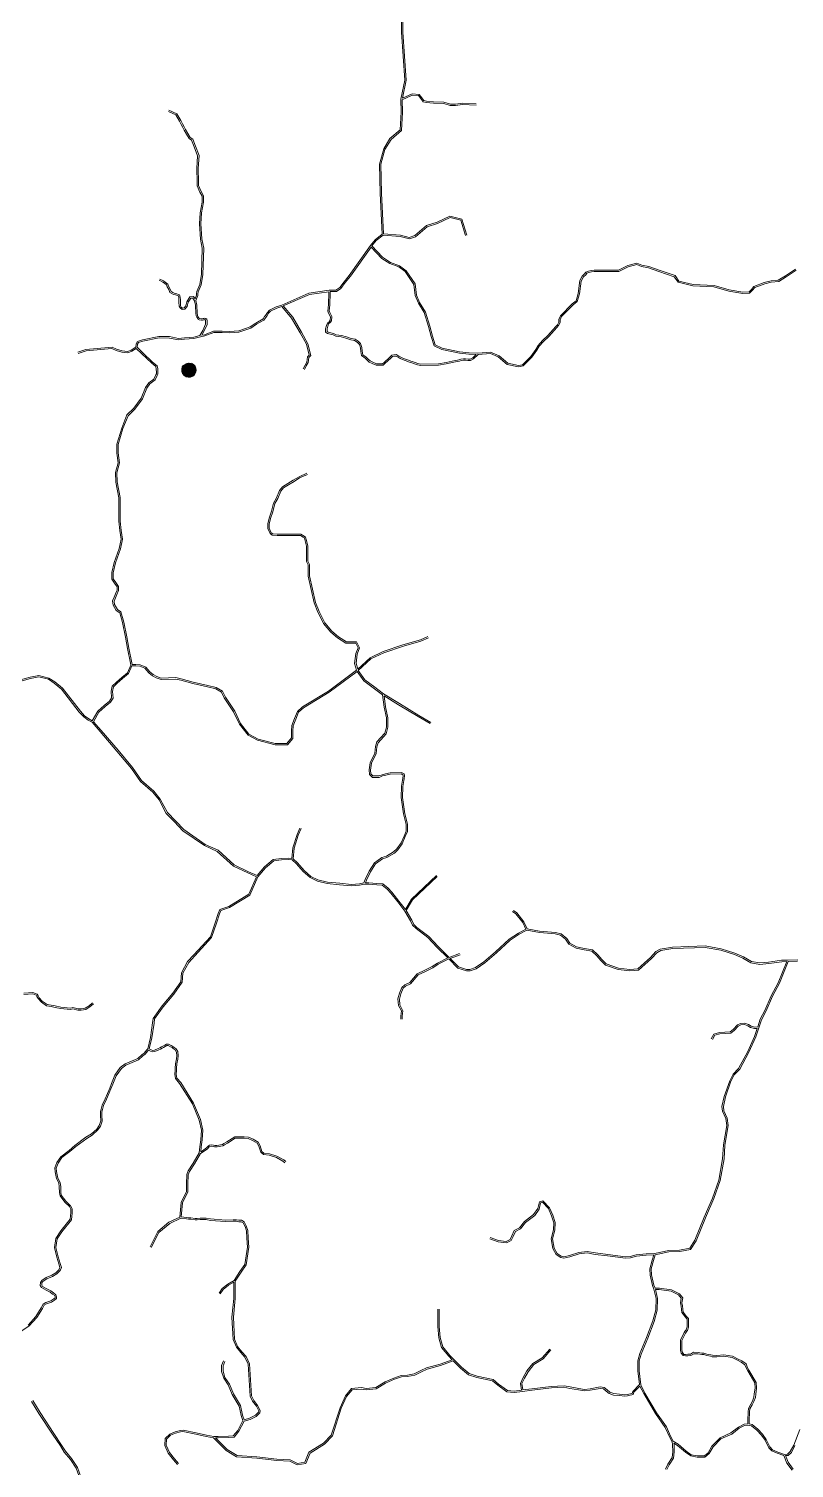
# Model space of a CAD drawing. Header units: millimetres. Extents: x 617885 to 663705, y 7172943 to 7234736.
# Drawn here: x 627026 to 630358, y 7206812 to 7213076 of the extents above; entities that cross this region are included whole.
import ezdxf
from ezdxf.enums import TextEntityAlignment as Align

# ---------------------------------------------------------------- set-up
doc = ezdxf.new("R2010")
doc.units = ezdxf.units.MM
doc.layers.add('Equipamentos Públicos', color=171, linetype='Continuous')
doc.layers.add('VIAS', color=7, linetype='Continuous', lineweight=5)
doc.styles.get("Standard").update_dxf_attribs({"font": 'arial.ttf'})

msp = doc.modelspace()

# ---------------------------------------------------------------- hatches: boundary and pattern name
at = {"layer": 'Equipamentos Públicos', "true_color": 0xb3b3ff}
h = msp.add_hatch(color=151, dxfattribs=at)
edge = h.paths.add_edge_path()
edge.add_arc((627723.2, 7211590.8), 31.7, 0, 360)

# ---------------------------------------------------------------- linework, layer by layer
at = {"layer": 'Equipamentos Públicos', "color": 7, "lineweight": 5, "true_color": 0xffffff}
msp.add_arc((627723.2, 7211590.8), 31.7, 136.95894, 68.77558, dxfattribs=at)
at = {"layer": 'VIAS', "color": 253}
for points in [[(628646.3, 7213174.1), (628648.6, 7213061), (628662.6, 7212852.7), (628646.1, 7212769), (628646, 7212768.4), (628647.3, 7212713.7), (628642.3, 7212636.1), (628598.2, 7212598.4), (628571, 7212553), (628552.9, 7212487.2), (628555.9, 7212360.3), (628564.7, 7212182.5), (628533.8, 7212158), (628513, 7212132.4), (628512.9, 7212132.2), (628421.3, 7212002.6), (628399.1, 7211975.1), (628380.7, 7211949.7), (628363.3, 7211938.1), (628334.5, 7211938), (628334.1, 7211937.9), (628245.6, 7211925.4), (628127.8, 7211873.4), (628103.1, 7211865.9), (628074.4, 7211851.3), (628064.6, 7211841.5), (628056.7, 7211828.5), (628052.6, 7211823.5), (628045.6, 7211812.9), (628014, 7211794.9), (627989.5, 7211778.6), (627939.7, 7211761.2), (627899.1, 7211758.9), (627867.4, 7211760), (627830.3, 7211760), (627791.2, 7211744.6), (627778.9, 7211742.3), (627789, 7211760.7), (627801.9, 7211789.2), (627801.9, 7211805.1), (627801.2, 7211812.8), (627796.4, 7211815.6), (627792.3, 7211816.4), (627788.5, 7211815.7), (627784.9, 7211814.5), (627781.5, 7211813.9), (627778.3, 7211813.4), (627769.7, 7211814.5), (627768, 7211815.5), (627766.4, 7211818.6), (627762.2, 7211824), (627760.2, 7211828.6), (627759.6, 7211838.3), (627759, 7211848.7), (627757.2, 7211860.8), (627757.2, 7211872.9), (627753.6, 7211893.5), (627761.3, 7211915.6), (627762.6, 7211922.6), (627763.1, 7211930.8), (627776.4, 7211960.9), (627783.8, 7212006.6), (627787.5, 7212121.5), (627780, 7212161.2), (627775.1, 7212227.6), (627777.6, 7212274.2), (627786.7, 7212320.9), (627786.7, 7212348.7), (627776.6, 7212367.5), (627764.8, 7212393.6), (627764.8, 7212410), (627763.6, 7212468.3), (627767.2, 7212523.6), (627751.1, 7212564.7), (627739.9, 7212594.8), (627728.7, 7212602.2), (627718.1, 7212619.9), (627708.4, 7212636.8), (627702.3, 7212649), (627695, 7212662.3), (627687.7, 7212677), (627670.1, 7212705.9), (627636.3, 7212720.9)], [(628714.9, 7213116), (628709.6, 7213126.4), (628673.7, 7213159.9), (628652.4, 7213170.5), (628654.6, 7213061.2), (628668.6, 7212852.3), (628653.1, 7212773.7), (628694.4, 7212793.1), (628725.9, 7212790.4), (628736.8, 7212775.3), (628746.3, 7212763.5), (628756.6, 7212761.2), (628788.2, 7212757.4), (628833.1, 7212756.1), (628861.2, 7212747.2), (628883.4, 7212747.2), (628914.1, 7212752.3), (628973, 7212749.8)], [(628972.8, 7212743.8), (628914.4, 7212746.3), (628883.9, 7212741.2), (628860.2, 7212741.2), (628832.1, 7212750.1), (628787.8, 7212751.4), (628755.6, 7212755.3), (628743, 7212758.1), (628732.1, 7212771.7), (628722.6, 7212784.7), (628695.5, 7212787), (628652, 7212766.5), (628653.3, 7212713.6), (628648.1, 7212633.2), (628602.9, 7212594.4), (628576.5, 7212550.6), (628558.9, 7212486.5), (628561.9, 7212360.6), (628570.7, 7212183.9), (628643.9, 7212178.2), (628682.4, 7212168.1), (628705.7, 7212175.9), (628757.2, 7212219.1), (628802.9, 7212233.6), (628859.3, 7212260.7), (628911.4, 7212247.7), (628932.5, 7212178.2)], [(627633.9, 7212715.4), (627665.9, 7212701.2), (627682.4, 7212674.1), (627689.7, 7212659.6), (627697, 7212646.2), (627703.1, 7212634), (627712.9, 7212616.9), (627724.2, 7212598), (627734.9, 7212590.9), (627745.5, 7212562.6), (627761.2, 7212522.6), (627757.6, 7212468.4), (627758.8, 7212410), (627758.8, 7212392.3), (627771.3, 7212364.9), (627780.7, 7212347.2), (627780.7, 7212321.5), (627771.6, 7212274.9), (627769.1, 7212227.6), (627774.1, 7212160.5), (627781.5, 7212121.1), (627777.8, 7212007.2), (627770.6, 7211962.6), (627757.2, 7211932.2), (627756.6, 7211923.4), (627755.5, 7211917.1), (627749.7, 7211900.4), (627743, 7211910.2), (627727.7, 7211909.4), (627713.8, 7211887.7), (627711.3, 7211876.4), (627709.7, 7211870.4), (627702.4, 7211861), (627695.8, 7211860.6), (627689.9, 7211865), (627686.9, 7211870.5), (627685.8, 7211886.6), (627685.8, 7211896.9), (627685.2, 7211907.6), (627682.2, 7211917.9), (627666.1, 7211923.3), (627659, 7211925), (627652.7, 7211927.9), (627645.4, 7211932.1), (627641.9, 7211943), (627634, 7211955.2), (627630.9, 7211964.6), (627620.4, 7211973.8), (627612.8, 7211978.8), (627596.3, 7211986.8)], [(628926.7, 7212176.5), (628906.6, 7212242.7), (628859.9, 7212254.4), (628805.1, 7212228), (628760.1, 7212213.7), (628708.7, 7212170.5), (628682.6, 7212161.8), (628642.8, 7212172.3), (628568.7, 7212178), (628538.1, 7212153.7), (628519.3, 7212130.7), (628565.9, 7212081.3), (628600.9, 7212059.3), (628639.2, 7212044.8), (628669.2, 7212023), (628707.8, 7211965.2), (628713.1, 7211916.3), (628727.3, 7211884), (628752.4, 7211843.1), (628772.3, 7211782.1), (628782.8, 7211738.8), (628795.6, 7211700.6), (628825.7, 7211685.6), (628901.2, 7211670.3), (628942.6, 7211665.3), (628981.2, 7211663.7), (629036.3, 7211668.3), (629072.9, 7211652.6), (629111.6, 7211620.7), (629157.8, 7211610.8), (629174.9, 7211613.9), (629211.2, 7211650.3), (629217.9, 7211660.2), (629233.1, 7211680.5), (629243.3, 7211697.5), (629262.2, 7211719.8), (629284.8, 7211740.7), (629320.2, 7211779.5), (629326.8, 7211787.7), (629333.1, 7211798.6), (629333.1, 7211810.3), (629340.3, 7211826.6), (629391.6, 7211879.5), (629408, 7211892.6), (629417.8, 7211923.6), (629424.6, 7211979.7), (629435.2, 7211999.2), (629445.5, 7212009.5), (629451.1, 7212016.9), (629462.2, 7212020.6), (629474.3, 7212024), (629486.5, 7212025.8), (629592.7, 7212025.8), (629633, 7212045.9), (629673.2, 7212056.4), (629694.2, 7212047.6), (629724.6, 7212040.9), (629770.5, 7212025.6), (629839.1, 7212001.6), (629855.9, 7211978.1), (629917.2, 7211963.2), (630008.7, 7211958.1), (630074.9, 7211939.4), (630133.6, 7211929.4), (630160.9, 7211931), (630171.9, 7211941.9), (630182.5, 7211954.3), (630227.4, 7211971.5), (630256.6, 7211978.4), (630288.2, 7211981.7), (630319.4, 7212000.9), (630362.8, 7212030.1)], [(628515.7, 7212125.8), (628539.5, 7212100.6), (628562.1, 7212076.7), (628598.2, 7212053.9), (628636.3, 7212039.5), (628664.8, 7212018.8), (628702, 7211963.1), (628707.3, 7211914.7), (628722, 7211881.2), (628746.9, 7211840.6), (628766.5, 7211780.5), (628777.1, 7211737.1), (628790.7, 7211696.3), (628823.7, 7211679.8), (628900.2, 7211664.4), (628942.1, 7211659.3), (628973.9, 7211658), (628958.9, 7211644.2), (628946.8, 7211638.4), (628937.9, 7211638.4), (628927.6, 7211639), (628917.7, 7211639), (628906.9, 7211638.4), (628898.6, 7211635.4), (628892.1, 7211633.8), (628882.4, 7211632.6), (628842.2, 7211623.5), (628809.4, 7211617.3), (628731.7, 7211616.7), (628719, 7211619.4), (628707.2, 7211623.4), (628695.1, 7211627.4), (628688.5, 7211629.6), (628678.7, 7211634.2), (628666, 7211637.7), (628654.8, 7211642.1), (628645.3, 7211646.6), (628636.2, 7211651.7), (628625.1, 7211657.9), (628615.6, 7211657.2), (628606.3, 7211655.9), (628597.7, 7211646.1), (628572.4, 7211623.1), (628565.9, 7211618), (628539.8, 7211618), (628522.9, 7211625), (628511.6, 7211630.7), (628503.2, 7211637.7), (628494.4, 7211646.5), (628480.5, 7211657.6), (628477.8, 7211672.4), (628476.4, 7211688.7), (628470.2, 7211705.8), (628459.2, 7211716.7), (628446.7, 7211724.5), (628428.8, 7211727.5), (628408.5, 7211734.7), (628387.7, 7211740.7), (628364.6, 7211743.6), (628353.1, 7211749.3), (628328.5, 7211755.1), (628324.3, 7211758.2), (628324.3, 7211769.5), (628327.1, 7211782.1), (628331.1, 7211791.4), (628338.3, 7211797.1), (628343.3, 7211805.4), (628344.9, 7211823), (628335.8, 7211841.2), (628333.2, 7211847.7), (628336, 7211874.9), (628336, 7211885.2), (628337.5, 7211915.9), (628337.5, 7211932), (628365.2, 7211932.1), (628385, 7211945.3), (628403.8, 7211971.5), (628426.1, 7211999), (628515.7, 7212125.8)], [(628225.8, 7211593.5), (628233.9, 7211609.6), (628242.3, 7211623.6), (628245, 7211644.8), (628253.6, 7211653.4), (628240.7, 7211705.3), (628213, 7211755.4), (628174.7, 7211820.2), (628133.7, 7211869.5), (628247.3, 7211919.5), (628331.5, 7211931.5), (628331.5, 7211916), (628330, 7211885.4), (628330, 7211875.2), (628327.1, 7211846.9), (628330.3, 7211838.8), (628338.7, 7211821.9), (628337.4, 7211807.4), (628333.7, 7211801.1), (628326.2, 7211795.1), (628321.4, 7211783.9), (628318.3, 7211770.2), (628318.3, 7211755.2), (628325.9, 7211749.6), (628351, 7211743.7), (628362.9, 7211737.7), (628386.5, 7211734.8), (628406.7, 7211729), (628427.3, 7211721.7), (628444.5, 7211718.8), (628455.4, 7211712), (628465, 7211702.5), (628470.5, 7211687.4), (628471.9, 7211671.6), (628475, 7211654.3), (628490.4, 7211642), (628499.2, 7211633.2), (628508.3, 7211625.6), (628520.4, 7211619.6), (628538.6, 7211612), (628568, 7211612), (628576.2, 7211618.6), (628602, 7211641.9), (628609.4, 7211650.3), (628616.2, 7211651.3), (628623.8, 7211651.8), (628633.3, 7211646.5), (628642.5, 7211641.3), (628652.4, 7211636.6), (628664.1, 7211632), (628676.6, 7211628.6), (628686.2, 7211624), (628693.2, 7211621.7), (628705.3, 7211617.7), (628717.4, 7211613.6), (628731.1, 7211610.7), (628810, 7211611.3), (628843.5, 7211617.6), (628883.4, 7211626.7), (628893.1, 7211627.9), (628900.3, 7211629.7), (628908.1, 7211632.4), (628917.8, 7211633), (628927.4, 7211633), (628937.7, 7211632.4), (628948.2, 7211632.4), (628962.3, 7211639.2), (628982.6, 7211657.8), (629035.3, 7211662.2), (629069.8, 7211647.5), (629109, 7211615.1), (629157.7, 7211604.7), (629177.8, 7211608.4), (629215.9, 7211646.4), (629222.8, 7211656.8), (629238.1, 7211677.1), (629248.2, 7211694), (629266.5, 7211715.6), (629289.1, 7211736.5), (629324.8, 7211775.6), (629331.8, 7211784.3), (629339.1, 7211797), (629339.1, 7211809), (629345.4, 7211823.2), (629395.7, 7211875.1), (629413.1, 7211889.1), (629423.7, 7211922.3), (629430.4, 7211977.9), (629440.1, 7211995.6), (629450.1, 7212005.6), (629454.7, 7212011.8), (629463.9, 7212014.8), (629475.5, 7212018.2), (629487, 7212019.8), (629594.1, 7212019.8), (629635.1, 7212040.3), (629672.8, 7212050.1), (629692.4, 7212041.9), (629723, 7212035.1), (629768.5, 7212019.9), (629835.3, 7211996.6), (629852.3, 7211972.8), (629916.3, 7211957.2), (630007.7, 7211952.1), (630073.6, 7211933.6), (630133.3, 7211923.4), (630163.6, 7211925.1), (630176.3, 7211937.9), (630186.1, 7211949.2), (630229.2, 7211965.8), (630257.6, 7211972.5), (630290.2, 7211975.9), (630322.6, 7211995.8), (630366.2, 7212025.1)], [(627593.7, 7211981.4), (627609.9, 7211973.6), (627616.8, 7211969), (627625.7, 7211961.2), (627628.6, 7211952.5), (627636.4, 7211940.5), (627640.3, 7211928), (627650, 7211922.5), (627657, 7211919.3), (627664.4, 7211917.5), (627677.3, 7211913.2), (627679.2, 7211906.6), (627679.8, 7211896.7), (627679.8, 7211886.4), (627681, 7211868.7), (627685.3, 7211860.9), (627694, 7211854.4), (627705.5, 7211855.2), (627715.2, 7211867.6), (627717.2, 7211874.9), (627719.5, 7211885.4), (627731.1, 7211903.6), (627739.9, 7211904), (627747.7, 7211892.6), (627751.2, 7211872.4), (627751.2, 7211860.3), (627753, 7211848.1), (627753.6, 7211838), (627754.2, 7211827.2), (627757, 7211820.9), (627761.3, 7211815.4), (627763.4, 7211811.3), (627767.7, 7211808.7), (627778.4, 7211807.3), (627782.5, 7211808), (627786.4, 7211808.6), (627790, 7211809.9), (627792.3, 7211810.3), (627794.2, 7211809.9), (627795.5, 7211809.2), (627795.9, 7211804.8), (627795.9, 7211790.5), (627783.7, 7211763.4), (627771.2, 7211740.8), (627744, 7211734.2), (627703.4, 7211730.4), (627677.5, 7211727.9), (627639.3, 7211736.1), (627592.7, 7211736.8), (627521.6, 7211722.3), (627499.9, 7211715.1), (627493.5, 7211704.7), (627491.5, 7211690.4), (627472.1, 7211677.7), (627456.5, 7211672.1), (627432, 7211674), (627408.6, 7211681.5), (627388.9, 7211690), (627323.5, 7211685.1), (627274.1, 7211680.8), (627239, 7211668)], [(628236.5, 7211141.9), (628202.3, 7211126.7), (628177.6, 7211111.5), (628153.1, 7211096.5), (628130, 7211083), (628118.1, 7211067.1), (628104.8, 7211034.9), (628091.5, 7211012.1), (628082, 7210976), (628072.5, 7210945.8), (628066.8, 7210920.8), (628066.8, 7210901), (628076.8, 7210878.9), (628085.6, 7210872.3), (628107.4, 7210870.3), (628208.6, 7210870.3), (628221, 7210863.2), (628225.7, 7210860.1), (628229.1, 7210848.1), (628234.7, 7210824), (628234.7, 7210757.6), (628242.3, 7210742.5), (628242.3, 7210693.9), (628269, 7210577.3), (628284.2, 7210537.4), (628295.6, 7210514.6), (628309, 7210487.9), (628341.4, 7210449.8), (628370.1, 7210425), (628406.8, 7210401.8), (628449.2, 7210401.8), (628459.2, 7210381.9), (628450.1, 7210356.5), (628444.3, 7210314.1), (628452.7, 7210284.3), (628330.2, 7210194), (628217.9, 7210124.9), (628195.6, 7210104.9), (628182.4, 7210074), (628171.4, 7210043.3), (628169.2, 7210019.1), (628169.2, 7209989.9), (628149.2, 7209965.9), (628099.2, 7209965.9), (628024.4, 7209985.1), (627984.2, 7210006.2), (627948.1, 7210052.9), (627922.3, 7210106.7), (627882.4, 7210166.5), (627870, 7210193.5), (627841.7, 7210209.2), (627805.2, 7210217.6), (627742.1, 7210231.8), (627689.4, 7210246.9), (627665.6, 7210252.2), (627602.5, 7210250.3), (627583.3, 7210256.6), (627567.6, 7210265.4), (627553, 7210276.8), (627535.4, 7210297.7), (627511.4, 7210307.9), (627492.5, 7210310), (627476.1, 7210309.5), (627475.4, 7210316.3), (627461.8, 7210380), (627453.4, 7210430.1), (627439.8, 7210493.9), (627427.4, 7210538), (627411.7, 7210548.8), (627399.3, 7210570.2), (627397.1, 7210585.3), (627403.9, 7210599.9), (627409.8, 7210614.1), (627417.2, 7210631.2), (627417.2, 7210649.3), (627404.8, 7210666.7), (627393.5, 7210682.4), (627393.5, 7210708.3), (627404, 7210751.5), (627425.5, 7210812.5), (627433.9, 7210854.6), (627427.9, 7210892.8), (627424.4, 7210932.8), (627424.3, 7211035.8), (627410.9, 7211104.1), (627409.6, 7211143.6), (627421.7, 7211186.6), (627414.9, 7211229.9), (627414.9, 7211266.7), (627436.2, 7211335.7), (627458.4, 7211392), (627488, 7211421), (627520.8, 7211465), (627539.8, 7211511.9), (627553, 7211531), (627575.7, 7211547.4), (627585, 7211567.1), (627587.2, 7211573.3), (627588.4, 7211581.8), (627587.3, 7211595.4), (627584.4, 7211609.7), (627565.3, 7211624.9), (627522.4, 7211665.7), (627497.5, 7211689.7), (627499.3, 7211702.6), (627503.8, 7211710.1), (627523.2, 7211716.5), (627593.3, 7211730.8), (627638.6, 7211730.1), (627677.1, 7211721.9), (627703.9, 7211724.4), (627745, 7211728.2), (627773.8, 7211735.3), (627792.9, 7211738.9), (627831.4, 7211754), (627867.3, 7211754), (627899.1, 7211752.9), (627940.9, 7211755.2), (627992.2, 7211773.1), (628017.2, 7211789.8), (628049.8, 7211808.4), (628057.4, 7211819.9), (628061.6, 7211825), (628069.4, 7211837.8), (628078, 7211846.4), (628105.4, 7211860.3), (628127.8, 7211867.1), (628169.8, 7211816.7), (628207.7, 7211752.4), (628235.1, 7211703), (628246.9, 7211655.3), (628239.3, 7211647.6), (628236.5, 7211625.6), (628228.7, 7211612.5), (628220.5, 7211596.1)], [(626964.7, 7210234.8), (627032.6, 7210254.9), (627070.3, 7210261.3), (627113.7, 7210250.4), (627140, 7210233.5), (627172.7, 7210206.5), (627250.7, 7210106.4), (627269.4, 7210086), (627287.8, 7210072.5), (627302.5, 7210064.2), (627326.7, 7210105.8), (627354, 7210130.6), (627376.8, 7210149.8), (627386.9, 7210164.4), (627384.5, 7210192.9), (627389.7, 7210214.8), (627407.4, 7210232.5), (627430.6, 7210253.2), (627455.6, 7210273.5), (627470.4, 7210306.9), (627469.4, 7210315.4), (627455.9, 7210378.9), (627447.5, 7210429), (627434, 7210492.5), (627422.2, 7210534.3), (627407.2, 7210544.7), (627393.5, 7210568.2), (627391, 7210586.2), (627398.4, 7210602.3), (627404.3, 7210616.5), (627411.2, 7210632.5), (627411.2, 7210647.4), (627399.9, 7210663.2), (627387.5, 7210680.5), (627387.5, 7210709), (627398.3, 7210753.2), (627419.7, 7210814.1), (627427.8, 7210854.7), (627421.9, 7210892.1), (627418.4, 7210932.5), (627418.3, 7211035.3), (627404.9, 7211103.5), (627403.6, 7211144.3), (627415.6, 7211187), (627408.9, 7211229.4), (627408.9, 7211267.6), (627430.5, 7211337.7), (627453.3, 7211395.4), (627483.5, 7211425), (627515.6, 7211467.9), (627534.5, 7211514.7), (627548.6, 7211535.3), (627570.9, 7211551.4), (627579.4, 7211569.4), (627581.4, 7211574.7), (627582.3, 7211581.9), (627581.3, 7211594.5), (627579, 7211606.4), (627561.4, 7211620.4), (627518.3, 7211661.3), (627494, 7211684.8), (627474.8, 7211672.3), (627457.3, 7211666), (627430.8, 7211668.1), (627406.5, 7211675.8), (627387.9, 7211683.9), (627324, 7211679.1), (627275.4, 7211674.9), (627241.1, 7211662.4)], [(628238.9, 7211136.4), (628205.1, 7211121.4), (628180.8, 7211106.4), (628156.2, 7211091.3), (628134.1, 7211078.4), (628123.4, 7211064.1), (628110.2, 7211032.2), (628097.1, 7211009.8), (628087.8, 7210974.3), (628078.3, 7210944.2), (628072.8, 7210920.1), (628072.8, 7210902.3), (628081.6, 7210882.8), (628087.9, 7210878.1), (628107.7, 7210876.3), (628210.2, 7210876.3), (628224.2, 7210868.3), (628230.9, 7210863.9), (628235, 7210849.6), (628240.7, 7210824.7), (628240.7, 7210759), (628248.3, 7210744), (628248.3, 7210694.6), (628274.7, 7210579.1), (628289.7, 7210539.8), (628301, 7210517.3), (628314, 7210491.3), (628345.7, 7210454), (628373.6, 7210429.8), (628408.6, 7210407.8), (628452.9, 7210407.8), (628465.7, 7210382.3), (628455.9, 7210355), (628450.4, 7210314.5), (628457.7, 7210288.6), (628511.8, 7210338.5), (628569, 7210365.7), (628654.6, 7210395.4), (628730.7, 7210416.7), (628763, 7210430.6)], [(628765.3, 7210425.1), (628732.7, 7210411.1), (628656.4, 7210389.7), (628571.3, 7210360.1), (628515.2, 7210333.5), (628460.1, 7210282.7), (628488.7, 7210242.6), (628532, 7210210.4), (628570.7, 7210181.5), (628639.1, 7210139.3), (628724.4, 7210088), (628775.8, 7210057.6)], [(628211.5, 7209595.3), (628199.3, 7209567.2), (628181.1, 7209510.4), (628177.5, 7209463.3), (628195.6, 7209445.9), (628225.4, 7209413.1), (628254, 7209386.8), (628284.6, 7209371.8), (628326.1, 7209362.1), (628379.3, 7209357.1), (628430.8, 7209351.9), (628465, 7209355), (628484.5, 7209359), (628489.9, 7209373.5), (628507.6, 7209410), (628530.2, 7209445.6), (628562.6, 7209469.6), (628582.6, 7209475.5), (628613.6, 7209493.8), (628628.3, 7209507.4), (628646.6, 7209532.6), (628659.3, 7209562.6), (628668.5, 7209584.2), (628668.5, 7209613.6), (628656.8, 7209658.9), (628647.3, 7209729.9), (628648.5, 7209779.4), (628652.1, 7209805.4), (628654.4, 7209813.6), (628655.5, 7209825.7), (628654.7, 7209829.6), (628647.3, 7209833.3), (628599.3, 7209832.2), (628579.8, 7209827.6), (628566, 7209824.2), (628551.6, 7209818.2), (628521.8, 7209818.2), (628508.4, 7209830.3), (628507.1, 7209850.5), (628512, 7209882), (628531.8, 7209924), (628535.3, 7209953), (628541.4, 7209972.1), (628576.4, 7210011), (628583.2, 7210036.8), (628583.2, 7210076.9), (628572.7, 7210123.4), (628566.2, 7210177.4), (628484.4, 7210238.3), (628455.5, 7210278.9), (628333.6, 7210189), (628221.5, 7210120.1), (628200.6, 7210101.3), (628187.9, 7210071.8), (628177.3, 7210042), (628175.2, 7210018.8), (628175.2, 7209987.7), (628152, 7209959.9), (628098.4, 7209959.9), (628022.2, 7209979.5), (627980.3, 7210001.5), (627943, 7210049.7), (627917.1, 7210103.7), (627877.1, 7210163.6), (627865.4, 7210189.2), (627839.6, 7210203.5), (627803.9, 7210211.7), (627740.6, 7210226), (627687.9, 7210241.1), (627665, 7210246.2), (627601.7, 7210244.3), (627580.9, 7210251), (627564.3, 7210260.4), (627548.8, 7210272.5), (627531.7, 7210292.8), (627509.8, 7210302), (627492.2, 7210304), (627475.4, 7210303.5), (627460.5, 7210269.7), (627434.4, 7210248.7), (627411.5, 7210228.1), (627395.1, 7210211.8), (627390.6, 7210192.5), (627393.1, 7210162.7), (627381.3, 7210145.7), (627357.9, 7210126.1), (627331.5, 7210101.9), (627307.3, 7210060.5), (627341, 7210022.2), (627414.7, 7209936.3), (627478, 7209860.8), (627516.5, 7209804.9), (627570.2, 7209758), (627598.7, 7209723.3), (627629.4, 7209665.1), (627701.1, 7209590.8), (627793.7, 7209526.4), (627849.8, 7209501.2), (627920.4, 7209437.2), (627982.5, 7209407.6), (628020, 7209391), (628052.3, 7209428.4), (628089.8, 7209460.4), (628125.9, 7209465.1), (628154.5, 7209466.7), (628171.6, 7209465.4), (628175.2, 7209511.6), (628193.7, 7209569.3), (628206, 7209597.7)], [(626965.8, 7210228.9), (627034, 7210249), (627070.1, 7210255.2), (627111.3, 7210244.8), (627136.4, 7210228.7), (627168.4, 7210202.3), (627246.1, 7210102.5), (627265.3, 7210081.5), (627284.5, 7210067.4), (627301.7, 7210057.8), (627336.5, 7210018.3), (627410.1, 7209932.4), (627473.2, 7209857.1), (627511.9, 7209800.8), (627565.9, 7209753.8), (627593.7, 7209719.9), (627624.5, 7209661.5), (627659.9, 7209624.9), (627697.2, 7209586.2), (627790.8, 7209521.1), (627846.4, 7209496.1), (627917, 7209432.2), (627980, 7209402.2), (628016.8, 7209385.8), (627983.7, 7209310.3), (627896.9, 7209256.9), (627857.5, 7209243.2), (627850.2, 7209225.7), (627838.1, 7209185.4), (627816.9, 7209124.4), (627744.9, 7209045.8), (627717.5, 7209016.7), (627690.2, 7208967.6), (627687.5, 7208928.9), (627653.2, 7208878.8), (627606.3, 7208823.8), (627568.2, 7208769.5), (627565.3, 7208750.1), (627555.3, 7208685.5), (627543.9, 7208636.6), (627539.8, 7208632.4), (627529, 7208618.2), (627518.3, 7208610.6), (627500.7, 7208594.8), (627463, 7208579.1), (627445.4, 7208571.2), (627424.6, 7208555), (627401.1, 7208522.3), (627385.9, 7208486), (627378.4, 7208465.1), (627358.8, 7208419.8), (627345.9, 7208392.2), (627341.1, 7208374), (627338.6, 7208364.1), (627338.6, 7208347.6), (627339.1, 7208323.5), (627332.7, 7208303.6), (627321.8, 7208287.7), (627298.6, 7208266.4), (627275.1, 7208252.2), (627226.8, 7208216.1), (627201.4, 7208194.3), (627165.9, 7208167.5), (627148.5, 7208142.6), (627139.7, 7208118.6), (627140.9, 7208102.1), (627147.1, 7208072.5), (627157.1, 7208053.8), (627159.1, 7208036.2), (627159.5, 7208012.3), (627162.2, 7207997.5), (627183.2, 7207969.9), (627202.7, 7207950.4), (627208.8, 7207938.9), (627208.8, 7207924), (627205.6, 7207895.4), (627165.5, 7207844.3), (627143.7, 7207811.5), (627138.2, 7207771.9), (627148, 7207729.6), (627157.6, 7207700.6), (627161.9, 7207686), (627159, 7207677.8), (627156.9, 7207675), (627144.4, 7207662.1), (627126.1, 7207652.1), (627102, 7207641.4), (627082.4, 7207628.7), (627076.8, 7207620.1), (627076.4, 7207606.9), (627082.1, 7207598.1), (627102, 7207586.9), (627119.1, 7207578.5), (627129.6, 7207569.8), (627139.2, 7207563), (627140.6, 7207557.4), (627140.6, 7207553.3), (627135.2, 7207548.4), (627122.1, 7207540.3), (627100.3, 7207533.3), (627088.6, 7207525.5), (627080.2, 7207509.3), (627056.9, 7207471.6), (627023.2, 7207434.3)], [(628457.9, 7210280.7), (628457.9, 7210280.6)], [(628491, 7209359.4), (628495.5, 7209371.1), (628512.8, 7209407), (628534.7, 7209441.4), (628565.3, 7209464.1), (628585, 7209469.9), (628617.2, 7209489), (628632.8, 7209503.4), (628651.9, 7209529.6), (628664.9, 7209560.3), (628674.5, 7209583), (628674.5, 7209614.3), (628662.7, 7209660.1), (628653.3, 7209730.3), (628654.5, 7209778.9), (628657.9, 7209804.2), (628660.3, 7209812.4), (628661.5, 7209826), (628660, 7209833.7), (628648.7, 7209839.4), (628598.5, 7209838.2), (628578.3, 7209833.4), (628564.1, 7209829.9), (628550.4, 7209824.2), (628524.1, 7209824.2), (628514.2, 7209833.1), (628513.1, 7209850.2), (628517.8, 7209880.2), (628537.7, 7209922.3), (628541.2, 7209951.7), (628546.7, 7209969), (628581.9, 7210008.1), (628589.2, 7210036), (628589.2, 7210077.6), (628578.6, 7210124.4), (628572.8, 7210173.2), (628636, 7210134.2), (628721.3, 7210082.8), (628772.7, 7210052.5)], [(628144.7, 7208146.1), (628135.6, 7208153.2), (628106.3, 7208169.3), (628074, 7208179.4), (628049.8, 7208182.3), (628041.2, 7208190.1), (628033.4, 7208215.4), (628023.9, 7208231.3), (628003.2, 7208243.7), (627982.7, 7208251.9), (627963.3, 7208253.9), (627922.5, 7208253.9), (627887.5, 7208231.6), (627875.6, 7208224.3), (627868.8, 7208221.1), (627845, 7208216.6), (627835.5, 7208216.6), (627829.9, 7208218.1), (627823.1, 7208218.9), (627812.5, 7208217.6), (627807.7, 7208215.2), (627799.3, 7208206.5), (627782.5, 7208193.2), (627774.6, 7208188.7), (627777.1, 7208210.2), (627780.9, 7208240.8), (627784.4, 7208283.4), (627772.9, 7208328.7), (627743.8, 7208401), (627687.4, 7208489.9), (627670.5, 7208509.2), (627670.5, 7208509.6), (627667.5, 7208524.9), (627668.7, 7208543.6), (627669.3, 7208552.7), (627671.1, 7208571), (627675.4, 7208591.9), (627676.7, 7208605.9), (627674.7, 7208624.6), (627667.3, 7208636.8), (627658.9, 7208643.2), (627653.2, 7208647.7), (627646.1, 7208651.5), (627634.3, 7208657.4), (627626.1, 7208656.7), (627617.6, 7208652.8), (627609.6, 7208648.4), (627603.4, 7208645.3), (627596, 7208641), (627590, 7208638), (627572.9, 7208630.7), (627566.7, 7208630.1), (627558.8, 7208632.4), (627550.1, 7208636.8), (627561.2, 7208684.4), (627571.2, 7208749.2), (627574, 7208767.3), (627611, 7208820.2), (627658, 7208875.1), (627693.4, 7208926.8), (627696.1, 7208965.8), (627722.4, 7209013.2), (627749.3, 7209041.8), (627822.1, 7209121.3), (627843.8, 7209183.6), (627855.8, 7209223.7), (627862, 7209238.4), (627899.5, 7209251.4), (627988.4, 7209306.2), (628023.3, 7209385.7), (628056.5, 7209424.1), (628092.3, 7209454.7), (628126.5, 7209459.2), (628154.5, 7209460.7), (628173.1, 7209459.2), (628191.3, 7209441.7), (628221.1, 7209408.9), (628250.6, 7209381.8), (628282.6, 7209366.2), (628325.1, 7209356.1), (628378.7, 7209351.1), (628430.8, 7209345.9), (628465.9, 7209349), (628487, 7209353.4), (628505.8, 7209353.4), (628541.2, 7209350.4), (628564.7, 7209349.7), (628585.9, 7209331.3), (628602, 7209314.5), (628632.2, 7209276.2), (628663.1, 7209236.5), (628688.1, 7209194), (628696.4, 7209174.3), (628711.6, 7209160), (628763.5, 7209120.8), (628804.2, 7209078.1), (628849.6, 7209032.3), (628804.7, 7209010.2), (628782.4, 7208994.8), (628749.6, 7208979.6), (628716.7, 7208963.9), (628684.4, 7208924.8), (628662.3, 7208914.9), (628650.5, 7208903.9), (628640.2, 7208878.5), (628633.1, 7208854), (628635.5, 7208826), (628648.4, 7208801.7), (628645.4, 7208779.4), (628645.4, 7208765.4)], [(628800, 7209391.6), (628691.3, 7209288.8), (628665.3, 7209243.5), (628636.9, 7209279.9), (628606.5, 7209318.4), (628590.1, 7209335.6), (628567, 7209355.6), (628541.6, 7209356.4), (628506, 7209359.4), (628491, 7209359.4)], [(628804.1, 7209387.3), (628696.1, 7209285), (628669.1, 7209238.2), (628693.5, 7209196.7), (628701.4, 7209177.9), (628715.5, 7209164.6), (628767.5, 7209125.2), (628808.5, 7209082.3), (628855.4, 7209034.9), (628901.3, 7209051.9)], [(629132, 7209234.5), (629146.3, 7209223.9), (629175.8, 7209186), (629189.4, 7209157.3), (629157.5, 7209140.8), (629117.3, 7209114.4), (629057.2, 7209058.5), (629006.9, 7209015.2), (628970.8, 7208991.1), (628945.4, 7208982.7), (628931.6, 7208981.9), (628896.2, 7208993.6), (628860.1, 7209030.2), (628903.4, 7209046.3)], [(629135.6, 7209239.3), (629150.6, 7209228.2), (629181, 7209189.2), (629195.4, 7209158.6), (629249.7, 7209149.3), (629318.2, 7209142.5), (629343.2, 7209137.5), (629367.3, 7209117.5), (629380.6, 7209096.5), (629410.4, 7209080.7), (629444.7, 7209074.1), (629479.4, 7209068.1), (629502.2, 7209045.3), (629520.6, 7209025.9), (629539.4, 7209006.2), (629592.4, 7208987.3), (629641.9, 7208981.6), (629676.9, 7208985.3), (629732, 7209034.7), (629755.4, 7209060), (629774.6, 7209070.1), (629828.3, 7209079.9), (629970.3, 7209084.4), (630040.1, 7209071.7), (630099.5, 7209053.2), (630136.6, 7209037), (630171.5, 7209016.5), (630208.2, 7209010.5), (630246.1, 7209013.5), (630302.8, 7209022.1), (630329.1, 7209022.3), (630373.3, 7209024.1)], [(629996.2, 7208681), (630008, 7208701.3), (630033, 7208708.5), (630056.3, 7208709.8), (630079.5, 7208710.4), (630092.2, 7208720.7), (630110.6, 7208740.6), (630123.5, 7208747.2), (630142.1, 7208748.3), (630158.2, 7208742.9), (630170.3, 7208735.7), (630185, 7208731.5), (630198.8, 7208732), (630210, 7208765.5), (630230.3, 7208804), (630257, 7208868.1), (630288, 7208924.7), (630324.8, 7209016.3), (630303.2, 7209016.1), (630246.8, 7209007.6), (630208, 7209004.5), (630169.5, 7209010.7), (630133.9, 7209031.6), (630097.4, 7209047.6), (630038.7, 7209065.8), (629969.9, 7209078.4), (629829, 7209073.9), (629776.6, 7209064.4), (629759.1, 7209055.2), (629736.2, 7209030.4), (629679.4, 7208979.5), (629641.9, 7208975.6), (629591.1, 7208981.4), (629536, 7209001), (629516.3, 7209021.8), (629498, 7209041.1), (629476.5, 7209062.5), (629443.6, 7209068.2), (629408.4, 7209075), (629376.4, 7209092), (629362.8, 7209113.4), (629340.5, 7209131.9), (629317.3, 7209136.6), (629248.9, 7209143.3), (629193.8, 7209152.8), (629160.5, 7209135.7), (629121, 7209109.7), (629061.2, 7209054), (629010.5, 7209010.4), (628973.5, 7208985.7), (628946.6, 7208976.7), (628930.8, 7208975.8), (628893, 7208988.4), (628854.1, 7209027.8), (628807.8, 7209005), (628785.4, 7208989.6), (628752.2, 7208974.1), (628720.5, 7208959.1), (628688.2, 7208919.9), (628665.7, 7208909.8), (628655.5, 7208900.4), (628645.9, 7208876.6), (628639.1, 7208853.4), (628641.3, 7208827.7), (628654.6, 7208802.8), (628651.4, 7208779), (628651.4, 7208765.4)], [(630372.3, 7209018), (630331.3, 7209016.4), (630293.5, 7208922.1), (630262.5, 7208865.5), (630235.8, 7208801.5), (630215.5, 7208763.1), (630190.8, 7208689), (630160.7, 7208622.8), (630120.3, 7208548.2), (630096.8, 7208523.8), (630082.4, 7208495.9), (630059, 7208427.7), (630049.3, 7208386.2), (630051.2, 7208367.5), (630065.8, 7208334.8), (630070.8, 7208303.5), (630056, 7208217.9), (630052.1, 7208158.1), (630034.9, 7208063.5), (630007.6, 7207985.5), (629971.8, 7207901.5), (629930.9, 7207801.4), (629906.6, 7207764.3), (629859.5, 7207755.4), (629812.6, 7207752.9), (629752.8, 7207741), (629744.7, 7207715.6), (629735, 7207679), (629736.9, 7207653.1), (629747, 7207608.9), (629751.9, 7207595.2), (629770.6, 7207595.2), (629824.1, 7207587.5), (629858.2, 7207571.1), (629872.7, 7207552.9), (629869.1, 7207531.4), (629871.1, 7207518.1), (629872.5, 7207503.6), (629874.4, 7207491.4), (629884.3, 7207478.3), (629887.6, 7207474.2), (629897.3, 7207463.1), (629898, 7207425.7), (629892.8, 7207411.6), (629889.9, 7207407.9), (629884.5, 7207399.3), (629869.1, 7207367.7), (629869.1, 7207325.8), (629871.1, 7207314.7), (629877.5, 7207307.4), (629884.9, 7207306.5), (629894.5, 7207307.6), (629905.9, 7207308.6), (629919.4, 7207316.4), (629939.2, 7207315.3), (629955.6, 7207312), (629964.5, 7207312), (629978, 7207308.6), (629994.6, 7207305.3), (630002.1, 7207303.2), (630021.3, 7207302.1), (630051.2, 7207305.4), (630089.5, 7207299.6), (630113.5, 7207286.9), (630130.3, 7207278.5), (630147.8, 7207265.4), (630155, 7207248.2), (630160.4, 7207238.7), (630192.7, 7207185.5), (630194.1, 7207159.5), (630189.9, 7207134.3), (630188.5, 7207120.2), (630181.4, 7207101.7), (630174.4, 7207087.7), (630164.9, 7207070.1), (630163.6, 7207057), (630162.2, 7207019.6), (630161, 7207004.3), (630174.4, 7207001.8), (630199.3, 7206981.3), (630219.6, 7206959.4), (630235.9, 7206937.2), (630251.9, 7206904.3), (630263.8, 7206891.9), (630286.1, 7206882.4), (630315.2, 7206872), (630328.4, 7206873.6), (630340.4, 7206884.2), (630355.3, 7206912.6), (630382.8, 7206980.1)], [(627303.3, 7208836.5), (627288.9, 7208824), (627271.9, 7208813.7), (627253.7, 7208811.3), (627241, 7208811.3), (627217.8, 7208816.4), (627207.5, 7208813.8), (627165.7, 7208818.8), (627141.7, 7208823.3), (627123.9, 7208826.4), (627105.6, 7208829.5), (627084.8, 7208844.7), (627071.4, 7208859.4), (627067.1, 7208868), (627062.7, 7208875.3), (627043.9, 7208882.2), (627004.5, 7208879)], [(627004.8, 7208873), (627043.1, 7208876.1), (627058.6, 7208870.4), (627061.8, 7208865.1), (627066.4, 7208855.9), (627080.8, 7208840.2), (627103.2, 7208823.8), (627122.9, 7208820.5), (627140.6, 7208817.4), (627164.8, 7208812.9), (627207.9, 7208807.8), (627217.9, 7208810.3), (627240.3, 7208805.3), (627254.1, 7208805.3), (627274, 7208807.9), (627292.5, 7208819.1), (627307.2, 7208832)], [(629034.9, 7207815.3), (629070.2, 7207802.6), (629104.6, 7207798.8), (629120.7, 7207806.9), (629129.1, 7207822.7), (629139.4, 7207846.3), (629162.5, 7207858.3), (629183.1, 7207885.8), (629223.6, 7207916.4), (629241.8, 7207942.2), (629249, 7207970.9), (629263.2, 7207976.1), (629292.6, 7207945.6), (629306.7, 7207912.4), (629316.8, 7207881.1), (629315.8, 7207847.7), (629306, 7207810.4), (629312.7, 7207770.1), (629325.9, 7207746.8), (629343.7, 7207734.9), (629355.1, 7207732.1), (629379.4, 7207737.4), (629420.4, 7207750), (629456.5, 7207754.8), (629492.2, 7207748.5), (629546.5, 7207742), (629624, 7207731.5), (629644, 7207733.9), (629669.5, 7207740.6), (629713.5, 7207745.3), (629750.2, 7207746.6), (629811.9, 7207758.9), (629858.8, 7207761.4), (629903, 7207769.7), (629925.6, 7207804.2), (629966.2, 7207903.8), (630002, 7207987.6), (630029.1, 7208065), (630046.2, 7208158.8), (630050.1, 7208218.6), (630064.7, 7208303.5), (630060, 7208333), (630045.3, 7208366), (630043.2, 7208386.5), (630053.2, 7208429.3), (630076.9, 7208498.3), (630091.9, 7208527.3), (630115.4, 7208551.8), (630155.3, 7208625.5), (630185.2, 7208691.2), (630196.8, 7208726), (630184.2, 7208725.5), (630167.9, 7208730.1), (630155.7, 7208737.4), (630141.3, 7208742.2), (630125.1, 7208741.3), (630114.3, 7208735.8), (630096.3, 7208716.3), (630081.7, 7208704.4), (630056.6, 7208703.8), (630034, 7208702.6), (630012, 7208696.2), (630001.4, 7208678)], [(627554, 7207775.2), (627588.1, 7207841.6), (627636.4, 7207882.1), (627684, 7207904.6), (627689.7, 7207967.7), (627712.6, 7208015.7), (627712.6, 7208050.1), (627713.8, 7208090.1), (627720.3, 7208105.9), (627742, 7208139.5), (627768, 7208184.1), (627771.2, 7208210.9), (627774.9, 7208241.4), (627778.4, 7208282.8), (627767.1, 7208326.8), (627738.4, 7208398.2), (627682.6, 7208486.3), (627664.4, 7208507.2), (627664.5, 7208509.2), (627661.4, 7208524.5), (627662.7, 7208544), (627663.3, 7208553.2), (627665.2, 7208571.9), (627669.5, 7208592.8), (627670.6, 7208605.8), (627668.9, 7208622.7), (627662.8, 7208632.7), (627655.2, 7208638.5), (627649.9, 7208642.6), (627643.4, 7208646.2), (627633.1, 7208651.3), (627627.7, 7208650.8), (627620.3, 7208647.4), (627612.3, 7208643.1), (627606.2, 7208640.1), (627598.8, 7208635.8), (627592.5, 7208632.6), (627574.4, 7208624.8), (627566.1, 7208624), (627556.6, 7208626.8), (627547.3, 7208631.5), (627544.4, 7208628.5), (627533.2, 7208613.9), (627522, 7208605.9), (627503.9, 7208589.7), (627465.3, 7208573.6), (627448.5, 7208566), (627429, 7208550.8), (627406.3, 7208519.3), (627391.5, 7208483.8), (627384, 7208462.9), (627364.2, 7208417.4), (627351.5, 7208390.2), (627346.9, 7208372.5), (627344.6, 7208363.4), (627344.6, 7208347.7), (627345.1, 7208322.6), (627338.2, 7208300.9), (627326.4, 7208283.7), (627302.2, 7208261.5), (627278.4, 7208247.3), (627230.5, 7208211.4), (627205.1, 7208189.7), (627170.3, 7208163.3), (627153.9, 7208139.8), (627145.7, 7208117.8), (627146.9, 7208102.9), (627152.8, 7208074.5), (627162.9, 7208055.6), (627165.1, 7208036.5), (627165.5, 7208012.8), (627167.8, 7208000), (627187.7, 7207973.8), (627207.6, 7207954), (627214.8, 7207940.4), (627214.8, 7207923.7), (627211.4, 7207893), (627170.4, 7207840.7), (627149.5, 7207809.4), (627144.3, 7207772.1), (627153.7, 7207731.2), (627163.3, 7207702.4), (627168.2, 7207685.8), (627164.4, 7207674.9), (627161.4, 7207671), (627148, 7207657.3), (627128.7, 7207646.7), (627104.8, 7207636.1), (627086.8, 7207624.4), (627082.8, 7207618.2), (627082.5, 7207608.6), (627086.3, 7207602.6), (627104.8, 7207592.2), (627122.4, 7207583.6), (627133.3, 7207574.6), (627144.4, 7207566.6), (627146.6, 7207558.2), (627146.6, 7207550.6), (627138.8, 7207543.6), (627124.6, 7207534.8), (627102.9, 7207527.8), (627093.2, 7207521.4), (627085.4, 7207506.4), (627061.7, 7207468), (627027.1, 7207429.7), (626928.9, 7207366.1)], [(628141, 7208141.4), (628132.2, 7208148.2), (628103.9, 7208163.8), (628072.7, 7208173.5), (628047.2, 7208176.6), (628035.9, 7208186.7), (628027.9, 7208213), (628019.5, 7208226.9), (628000.5, 7208238.3), (627981.2, 7208246), (627962.9, 7208247.9), (627924.3, 7208247.9), (627890.7, 7208226.5), (627878.5, 7208219.1), (627870.6, 7208215.3), (627845.5, 7208210.6), (627834.7, 7208210.6), (627828.7, 7208212.2), (627823.1, 7208212.9), (627814.3, 7208211.8), (627811.3, 7208210.3), (627803.3, 7208202), (627785.8, 7208188.2), (627773.1, 7208180.9), (627747.1, 7208136.3), (627725.7, 7208103.1), (627719.7, 7208088.8), (627718.6, 7208050), (627718.6, 7208014.4), (627695.6, 7207966.1), (627690.1, 7207905.3), (627712.8, 7207902.6), (627721.3, 7207901.8), (627731.4, 7207901.1), (627750.7, 7207898.8), (627759, 7207898.8), (627772.1, 7207899.5), (627798.9, 7207899.5), (627817.6, 7207896.4), (627882.3, 7207891.6), (627915.5, 7207892.5), (627930, 7207893.4), (627940.6, 7207890.7), (627952.6, 7207890.7), (627963.6, 7207883.7), (627972.9, 7207866.1), (627979.3, 7207846.1), (627981, 7207813.3), (627983.7, 7207773.5), (627972.8, 7207696.5), (627950.1, 7207664.7), (627924.7, 7207625.3), (627924.7, 7207550.6), (627916.6, 7207469.5), (627921.2, 7207373.9), (627934.8, 7207341.2), (627953.6, 7207318.9), (627971.6, 7207297.8), (627986.2, 7207265.9), (627996, 7207126.8), (628005.6, 7207106.3), (628021.7, 7207085.5), (628033.8, 7207063.1), (628032, 7207053.4), (628016.4, 7207037.5), (627989, 7207024), (627963.9, 7207016.7), (627940.7, 7206972.9), (627919.4, 7206947.7), (627895.2, 7206945.1), (627850.7, 7206944.2), (627838.8, 7206944.1), (627889, 7206893.9), (627932.6, 7206867.2), (628019.1, 7206862.1), (628106.4, 7206851.8), (628163.3, 7206848.4), (628195.5, 7206833.1), (628227.1, 7206837.9), (628245.6, 7206881.6), (628309.4, 7206921.2), (628342.9, 7206956.4), (628380.8, 7207074.9), (628404.2, 7207127.1), (628431.1, 7207158.2), (628474.9, 7207162.4), (628495.2, 7207158.4), (628536.2, 7207163.7), (628576.6, 7207187.9), (628614.9, 7207204.3), (628646.9, 7207215.8), (628674.5, 7207217.4), (628704.2, 7207222.6), (628732.6, 7207236.8), (628757.9, 7207248.2), (628816.3, 7207264.9), (628869.2, 7207283.4), (628853.8, 7207298.9), (628822.9, 7207337.9), (628810.5, 7207379.6), (628805.9, 7207428.5), (628806.7, 7207503.6)], [(629297.9, 7207326.7), (629264.5, 7207287.2), (629224.2, 7207262.8), (629199, 7207231.6), (629183.3, 7207203.8), (629172.7, 7207180.3), (629177, 7207152.4), (629215.7, 7207158), (629300.2, 7207167.8), (629327.3, 7207169.1), (629355.8, 7207170.3), (629381.8, 7207165.4), (629419.7, 7207159.2), (629445, 7207154.4), (629468.9, 7207156.8), (629513.4, 7207165.5), (629529.9, 7207162.5), (629543, 7207152.3), (629555.1, 7207142.9), (629572.3, 7207136.3), (629596.9, 7207133.6), (629620.1, 7207130.8), (629630.7, 7207132.1), (629652.4, 7207137.2), (629654.9, 7207146), (629684.1, 7207175.6), (629677, 7207235.1), (629677, 7207279.8), (629685.9, 7207310.6), (629714.3, 7207380.8), (629742.4, 7207452.9), (629755.8, 7207500.6), (629756.7, 7207549.9), (629746.8, 7207591.4), (629741.3, 7207607.3), (629730.9, 7207652.2), (629728.9, 7207679.6), (629739, 7207717.3), (629746.4, 7207740.4), (629713.9, 7207739.3), (629670.6, 7207734.7), (629645.1, 7207728), (629624, 7207725.4), (629545.7, 7207736.1), (629491.4, 7207742.5), (629456.4, 7207748.7), (629421.7, 7207744.1), (629381, 7207731.6), (629355, 7207725.9), (629341.2, 7207729.4), (629321.4, 7207742.6), (629307, 7207768), (629299.9, 7207810.7), (629309.8, 7207848.5), (629310.8, 7207880.3), (629301.1, 7207910.3), (629287.5, 7207942.2), (629261.6, 7207969.1), (629254, 7207966.4), (629247.3, 7207939.7), (629228, 7207912.2), (629187.4, 7207881.5), (629166.5, 7207853.6), (629144, 7207842), (629134.5, 7207820.1), (629125.1, 7207802.4), (629105.7, 7207792.6), (629068.8, 7207796.7), (629032.9, 7207809.7)], [(627559.4, 7207772.5), (627592.9, 7207837.8), (627639.7, 7207877), (627687.4, 7207899.5), (627712.2, 7207896.6), (627720.8, 7207895.9), (627730.8, 7207895.1), (627750.3, 7207892.8), (627759.1, 7207892.8), (627772.3, 7207893.5), (627798.4, 7207893.5), (627816.9, 7207890.4), (627882.2, 7207885.6), (627915.8, 7207886.5), (627929.4, 7207887.3), (627939.9, 7207884.7), (627950.8, 7207884.7), (627959.1, 7207879.5), (627967.4, 7207863.7), (627973.3, 7207845), (627975.1, 7207812.9), (627977.7, 7207773.7), (627967, 7207698.8), (627945.1, 7207668.1), (627919.6, 7207628.4), (627892.1, 7207613), (627868.2, 7207594.2), (627854.3, 7207573.6)], [(627879.6, 7207276.5), (627871.6, 7207257.3), (627871.6, 7207233.9), (627880.1, 7207206.8), (627899.8, 7207177.2), (627917.3, 7207135.8), (627947.9, 7207084.6), (627956.2, 7207043), (627963.7, 7207022.9), (627986.9, 7207029.6), (628012.8, 7207042.4), (628026.4, 7207056.3), (628027.5, 7207062.1), (628016.7, 7207082.2), (628000.5, 7207103.1), (627990.1, 7207125.3), (627980.3, 7207264.4), (627966.5, 7207294.5), (627949, 7207315.1), (627929.6, 7207338.1), (627915.3, 7207372.6), (627910.6, 7207469.6), (627918.7, 7207550.9), (627918.7, 7207621), (627895.5, 7207608), (627872.7, 7207590.1), (627859.3, 7207570.2)], [(630155.1, 7207004.6), (630139.3, 7207003.6), (630114.5, 7206991.2), (630082.4, 7206965.5), (630035.5, 7206944.5), (629999.4, 7206908.4), (629983.3, 7206879.5), (629966.9, 7206866.1), (629936, 7206866.1), (629909.5, 7206870.8), (629887.6, 7206886.4), (629852.7, 7206915.8), (629831.5, 7206929.1), (629819.9, 7206951.7), (629801.5, 7206991.6), (629758.6, 7207052.8), (629707.8, 7207139.1), (629690.1, 7207175.3), (629683, 7207235.4), (629683, 7207278.9), (629691.6, 7207308.6), (629719.9, 7207378.5), (629748.1, 7207451), (629761.8, 7207499.8), (629762.7, 7207550.5), (629753.5, 7207589.2), (629770.2, 7207589.2), (629822.4, 7207581.7), (629854.4, 7207566.3), (629866.3, 7207551.3), (629863, 7207531.5), (629865.2, 7207517.3), (629866.5, 7207502.9), (629868.7, 7207489), (629879.6, 7207474.6), (629883.1, 7207470.3), (629891.3, 7207460.8), (629892, 7207426.7), (629887.5, 7207414.6), (629885, 7207411.4), (629879.3, 7207402.2), (629863.1, 7207369.1), (629863.1, 7207325.2), (629865.5, 7207312), (629874.5, 7207301.7), (629884.8, 7207300.5), (629895.1, 7207301.6), (629907.8, 7207302.8), (629920.8, 7207310.3), (629938.4, 7207309.3), (629955, 7207306), (629963.8, 7207306), (629976.7, 7207302.8), (629993.2, 7207299.5), (630001.1, 7207297.2), (630021.5, 7207296.1), (630051.1, 7207299.4), (630087.6, 7207293.9), (630110.7, 7207281.6), (630127.2, 7207273.4), (630142.9, 7207261.6), (630149.6, 7207245.6), (630155.3, 7207235.7), (630186.8, 7207183.7), (630188.1, 7207159.8), (630184, 7207135.1), (630182.6, 7207121.6), (630175.9, 7207104.1), (630169, 7207090.4), (630159.1, 7207071.9), (630157.6, 7207057.4), (630156.2, 7207020), (630155.1, 7207004.6)], [(628812.7, 7207503.5), (628811.9, 7207428.7), (628816.4, 7207380.7), (628828.3, 7207340.7), (628858.3, 7207302.9), (628909.8, 7207251.4), (628943.5, 7207223.8), (628978.3, 7207213), (629047.4, 7207198.2), (629071.1, 7207178.2), (629109.5, 7207150.6), (629138.8, 7207146.7), (629171, 7207151.5), (629166.5, 7207181.2), (629177.9, 7207206.5), (629194, 7207235), (629220.2, 7207267.4), (629260.6, 7207291.8), (629293.3, 7207330.6)], [(627673.9, 7206827.9), (627655.7, 7206848.3), (627632.8, 7206876.9), (627617.7, 7206910.7), (627620.1, 7206940.8), (627640.4, 7206960.4), (627663.2, 7206969.5), (627686.1, 7206975.8), (627697.4, 7206977.2), (627754.4, 7206966.5), (627800, 7206956.3), (627831.9, 7206950.1), (627850.6, 7206950.2), (627894.8, 7206951.1), (627916.3, 7206953.4), (627935.7, 7206976.3), (627958.5, 7207019.5), (627950.4, 7207041.4), (627942.2, 7207082.4), (627912, 7207133.1), (627894.5, 7207174.4), (627874.6, 7207204.2), (627865.6, 7207233), (627865.6, 7207258.5), (627874, 7207278.8)], [(629797.7, 7206807.1), (629808.1, 7206829.4), (629826.3, 7206858.2), (629829.1, 7206883.7), (629828.6, 7206915.4), (629826.3, 7206926), (629814.5, 7206949), (629796.3, 7206988.6), (629753.5, 7207049.6), (629702.5, 7207136.3), (629686.4, 7207169.4), (629660.2, 7207142.9), (629657.2, 7207132.2), (629631.7, 7207126.2), (629620.1, 7207124.8), (629596.2, 7207127.6), (629570.9, 7207130.4), (629552.1, 7207137.6), (629539.3, 7207147.6), (629527.4, 7207156.8), (629513.4, 7207159.4), (629469.8, 7207150.9), (629444.7, 7207148.4), (629418.6, 7207153.3), (629380.7, 7207159.4), (629355.3, 7207164.3), (629327.5, 7207163.1), (629300.7, 7207161.8), (629216.5, 7207152.1), (629175.4, 7207146.1), (629174.5, 7207145.9), (629138.9, 7207140.7), (629107.3, 7207144.9), (629067.4, 7207173.5), (629044.7, 7207192.6), (628976.7, 7207207.2), (628940.6, 7207218.4), (628905.7, 7207247), (628873.9, 7207278.7), (628818.2, 7207259.2), (628759.9, 7207242.6), (628735.2, 7207231.4), (628706.1, 7207216.8), (628675.2, 7207211.4), (628648.1, 7207209.9), (628617.2, 7207198.7), (628579.4, 7207182.5), (628538.2, 7207157.9), (628495, 7207152.3), (628474.6, 7207156.4), (628434.1, 7207152.5), (628409.3, 7207123.8), (628386.5, 7207072.8), (628348.2, 7206953.2), (628313.2, 7206916.6), (628250.4, 7206877.5), (628231.3, 7206832.4), (628194.6, 7206826.9), (628161.8, 7206842.5), (628105.8, 7206845.8), (628018.6, 7206856.1), (627930.7, 7206861.3), (627885.3, 7206889.2), (627830.1, 7206944.3), (627798.7, 7206950.5), (627753.2, 7206960.6), (627697.2, 7206971.1), (627687.2, 7206969.9), (627665.1, 7206963.8), (627643.7, 7206955.3), (627625.9, 7206938), (627623.8, 7206911.7), (627638, 7206880), (627660.3, 7206852.1), (627678.3, 7206831.9)], [(627038.6, 7207102.9), (627070, 7207050.6), (627129.7, 7206959.5), (627164.1, 7206908.8), (627180.6, 7206881.8), (627207.5, 7206850.5), (627232.6, 7206812.1), (627254.7, 7206753.2)], [(627260.6, 7206754.4), (627238, 7206814.8), (627212.3, 7206854.1), (627185.4, 7206885.4), (627169.1, 7206912.1), (627134.7, 7206962.8), (627075, 7207053.8), (627043.7, 7207106)], [(630348.6, 7206803.3), (630326.1, 7206834.5), (630312.6, 7206866.6), (630283.9, 7206876.8), (630260.3, 7206886.9), (630247, 7206900.8), (630230.7, 7206934.1), (630215, 7206955.6), (630195.2, 7206977), (630171.8, 7206996.2), (630157.7, 7206998.8), (630140.9, 7206997.7), (630117.8, 7206986.1), (630085.5, 7206960.3), (630038.9, 7206939.4), (630004.2, 7206904.7), (629988, 7206875.6), (629969, 7206860.1), (629935.5, 7206860.1), (629907.1, 7206865.1), (629883.9, 7206881.6), (629849.1, 7206910.9), (629833.6, 7206920.7), (629834.6, 7206916.1), (629835.1, 7206883.4), (629832.2, 7206856.2), (629813.3, 7206826.5), (629803.7, 7206806)], [(630352.6, 7206808), (630331.4, 7206837.5), (630319.1, 7206866.5), (630331, 7206867.9), (630345.3, 7206880.5), (630360.7, 7206910.1)]]:
    msp.add_lwpolyline(points, dxfattribs=at)

# ---------------------------------------------------------------- texts
at = {"layer": 'Equipamentos Públicos', "color": 7}
msp.add_text('6', height=36, dxfattribs=at).set_placement((627723.2, 7211590.8), align=Align.MIDDLE_CENTER)

doc.saveas('drawing.dxf')
